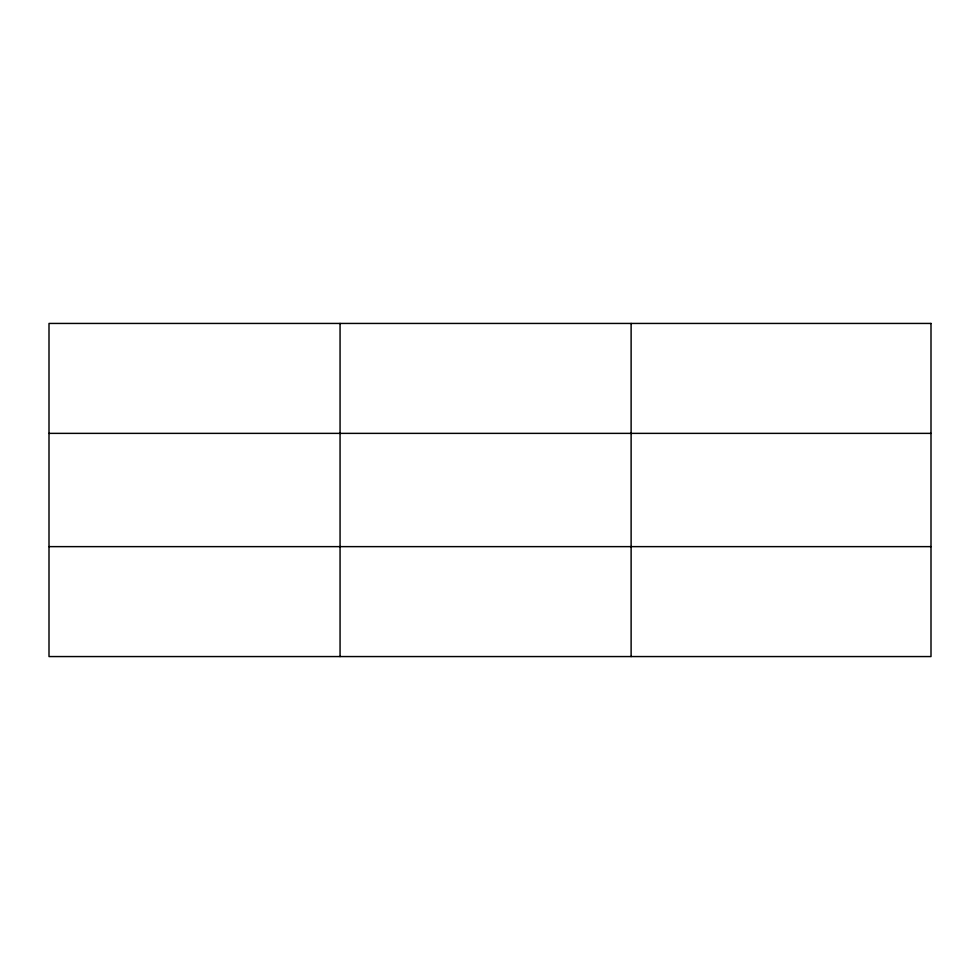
<?xml version="1.0" encoding="UTF-8"?>
<svg xmlns="http://www.w3.org/2000/svg" width="980" height="980" viewBox="0 0 980 980"><rect width="100%" height="100%" fill="white"/><g stroke="black" fill="none" stroke-linecap="round" stroke-linejoin="round"><path stroke-width="1.47" d="M340.06 656.563L340.06 323.437M631.12 656.563L631.12 323.437M49 433.368L931 433.368M49 546.632L931 546.632M931 323.437L931 656.563L49 656.563L49 323.437L931 323.437"/></g></svg>
